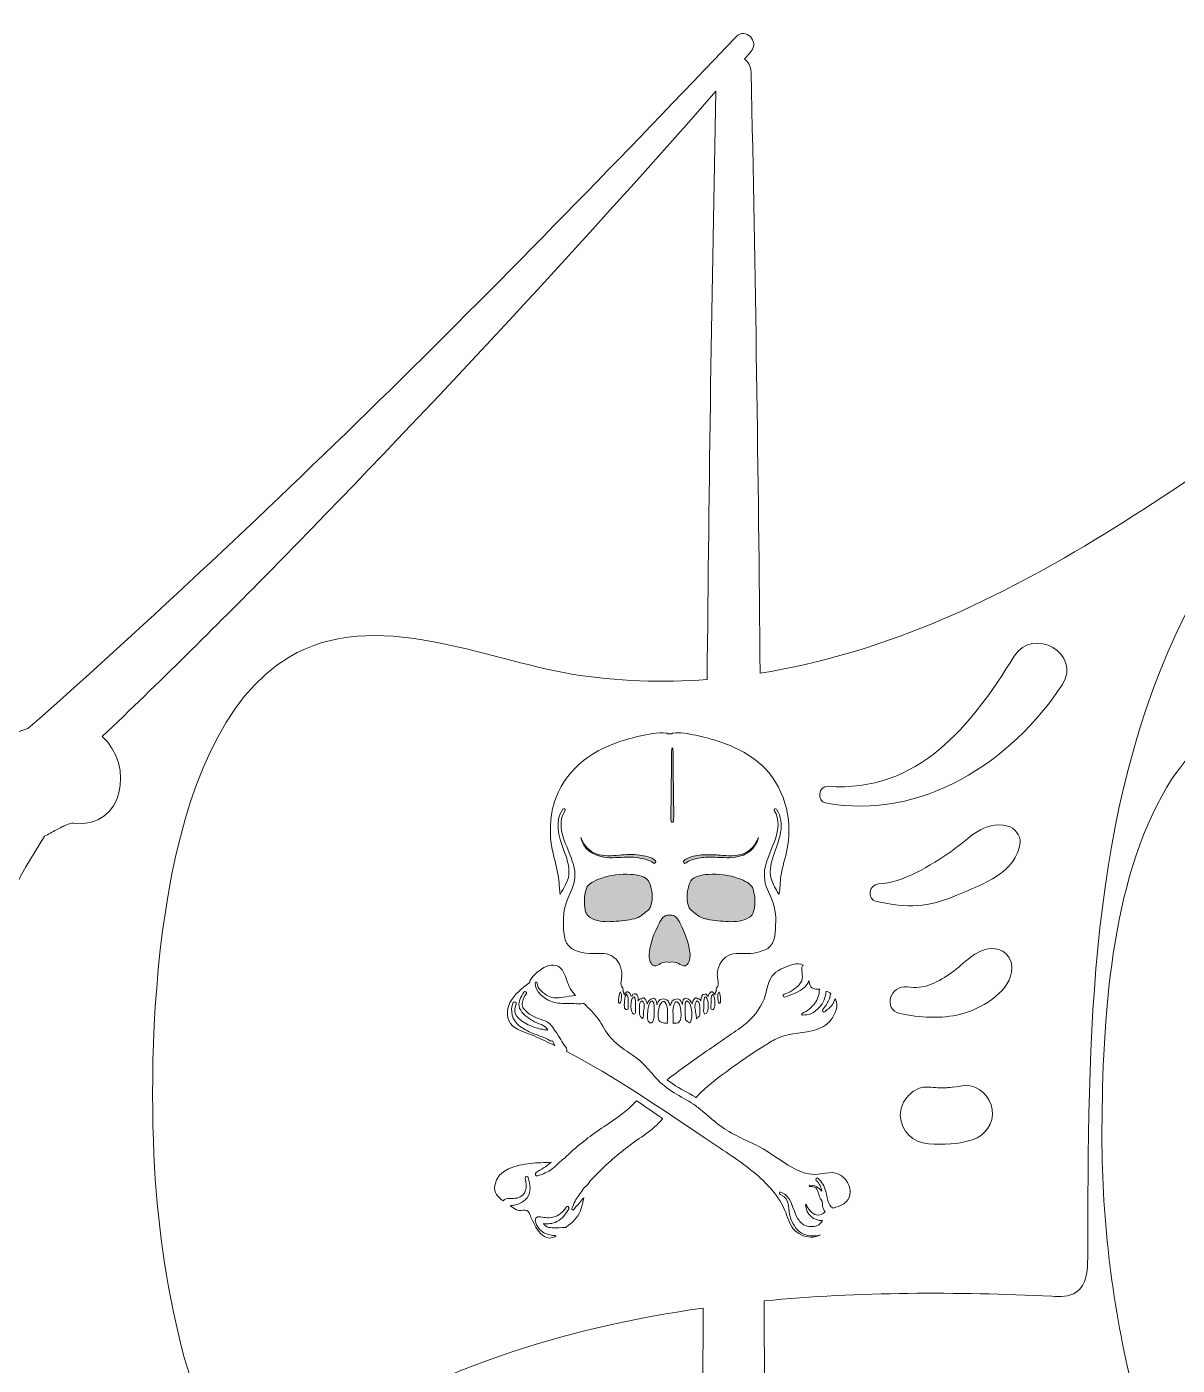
# Model space of a CAD drawing. Header units: inches. Extents: x 20 to 1832, y -1559 to -315.
# Drawn here: x 704.1 to 1133.3, y -814.2 to -314.8 of the extents above; entities that cross this region are included whole.
import ezdxf

# ---------------------------------------------------------------- set-up
doc = ezdxf.new("R2010")
doc.units = ezdxf.units.IN
doc.header["$MEASUREMENT"] = 0
doc.layers.add('Layer 1', color=7, linetype='Continuous')

# ---------------------------------------------------------------- blocks, each defined once
blk = doc.blocks.new('block 3')
at = {"layer": 'Layer 1', "true_color": 0xffffff}
h = blk.add_hatch(color=7, dxfattribs=at)
h.dxf.hatch_style = 2
edge = h.paths.add_edge_path()
edge.add_spline(control_points=[(945.35, -611.21), (945.64, -608.98), (945.43, -606.65), (945.4, -604.41), (945.37, -602.15), (945.36, -599.88), (945.34, -597.62), (945.28, -593.09), (945.23, -588.56), (945.18, -584.03), (945.18, -583.72), (944.71, -583.72), (944.7, -584.03), (944.66, -588.56), (944.61, -593.09), (944.55, -597.62), (944.52, -599.75), (944.52, -601.88), (944.5, -604.01), (944.47, -606.38), (944.23, -608.86), (944.54, -611.21), (944.61, -611.72), (945.28, -611.72), (945.35, -611.21)], knot_values=[0, 0, 0, 0, 1, 1, 1, 2, 2, 2, 3, 3, 3, 4, 4, 4, 5, 5, 5, 6, 6, 6, 7, 7, 7, 8, 8, 8, 8], degree=3, periodic=1)
h = blk.add_hatch(color=7, dxfattribs=at)
h.dxf.hatch_style = 2
edge = h.paths.add_edge_path()
edge.add_spline(control_points=[(919.34, -624.6), (922.26, -625.06), (925.19, -624.63), (928.12, -624.57), (929.71, -624.53), (931.27, -624.62), (932.83, -624.93), (934.25, -625.22), (936.79, -625.69), (937.77, -626.77), (938.3, -627.34), (939.15, -626.49), (938.62, -625.92), (937.32, -624.51), (934.55, -624.09), (932.76, -623.81), (930.2, -623.42), (927.65, -623.64), (925.09, -623.85), (922.33, -624.08), (919.39, -624.35), (916.73, -623.42), (913.89, -622.43), (911.91, -620.13), (910.88, -617.37), (910.85, -617.3), (910.75, -617.33), (910.77, -617.4), (911.79, -621.54), (915.25, -623.97), (919.34, -624.6)], knot_values=[0, 0, 0, 0, 1, 1, 1, 2, 2, 2, 3, 3, 3, 4, 4, 4, 5, 5, 5, 6, 6, 6, 7, 7, 7, 8, 8, 8, 9, 9, 9, 10, 10, 10, 10], degree=3, periodic=1)
h = blk.add_hatch(color=7, dxfattribs=at)
h.dxf.hatch_style = 2
edge = h.paths.add_edge_path()
edge.add_spline(control_points=[(955.11, -623.81), (953.32, -624.09), (950.54, -624.52), (949.24, -625.92), (948.71, -626.49), (949.56, -627.34), (950.09, -626.77), (951.02, -625.75), (953.35, -625.29), (954.67, -625), (955.57, -624.81), (956.47, -624.7), (957.38, -624.63), (958.17, -624.57), (958.95, -624.55), (959.74, -624.57), (962.67, -624.63), (965.6, -625.05), (968.52, -624.6), (972.61, -623.98), (976.08, -621.53), (977.09, -617.4), (977.11, -617.33), (977.01, -617.3), (976.98, -617.37), (975.96, -620.12), (973.97, -622.44), (971.13, -623.42), (968.46, -624.34), (965.54, -624.08), (962.77, -623.85), (960.97, -623.7), (959.18, -623.63), (957.39, -623.69), (956.63, -623.71), (955.87, -623.7), (955.11, -623.81)], knot_values=[0, 0, 0, 0, 1, 1, 1, 2, 2, 2, 3, 3, 3, 4, 4, 4, 5, 5, 5, 6, 6, 6, 7, 7, 7, 8, 8, 8, 9, 9, 9, 10, 10, 10, 11, 11, 11, 12, 12, 12, 12], degree=3, periodic=1)
h = blk.add_hatch(color=7, dxfattribs=at)
h.dxf.hatch_style = 2
edge = h.paths.add_edge_path()
edge.add_spline(control_points=[(936.41, -634.16), (935.56, -631.67), (931.62, -631.18), (929.41, -631.03), (925.65, -630.78), (921.85, -631.29), (918.29, -632.52), (917.1, -632.93), (915.93, -633.42), (914.86, -634.1), (914.23, -634.49), (913.63, -634.97), (913.23, -635.6), (912.96, -636.03), (912.8, -636.52), (912.67, -637.01), (912.03, -639.31), (911.94, -641.77), (912.4, -644.11), (912.5, -644.64), (912.64, -645.17), (912.89, -645.64), (913.23, -646.25), (913.77, -646.74), (914.35, -647.12), (916.53, -648.58), (919.32, -648.74), (921.94, -648.65), (924.61, -648.55), (927.27, -648.25), (929.89, -647.75), (930.92, -647.55), (931.96, -647.31), (932.86, -646.77), (933.68, -646.28), (934.33, -645.56), (935.1, -644.98), (935.46, -644.71), (935.84, -644.47), (936.15, -644.14), (936.51, -643.74), (936.74, -643.23), (936.92, -642.72), (937.9, -639.9), (937.36, -636.91), (936.41, -634.16)], knot_values=[0, 0, 0, 0, 1, 1, 1, 2, 2, 2, 3, 3, 3, 4, 4, 4, 5, 5, 5, 6, 6, 6, 7, 7, 7, 8, 8, 8, 9, 9, 9, 10, 10, 10, 11, 11, 11, 12, 12, 12, 13, 13, 13, 14, 14, 14, 15, 15, 15, 15], degree=3, periodic=1)
h = blk.add_hatch(color=7, dxfattribs=at)
h.dxf.hatch_style = 2
edge = h.paths.add_edge_path()
edge.add_spline(control_points=[(974.63, -635.6), (974.23, -634.97), (973.63, -634.49), (973, -634.1), (971.93, -633.42), (970.76, -632.93), (969.57, -632.52), (966.01, -631.29), (962.21, -630.78), (958.45, -631.03), (958.12, -631.05), (957.73, -631.09), (957.33, -631.13), (955.1, -631.38), (952.17, -632.05), (951.45, -634.16), (950.51, -636.91), (949.96, -639.9), (950.94, -642.72), (951.12, -643.23), (951.35, -643.74), (951.72, -644.14), (952.02, -644.47), (952.4, -644.71), (952.76, -644.98), (953.53, -645.56), (954.18, -646.28), (955, -646.77), (955.69, -647.19), (956.47, -647.4), (957.25, -647.58), (957.49, -647.63), (957.73, -647.7), (957.97, -647.75), (960.59, -648.25), (963.25, -648.55), (965.92, -648.65), (968.54, -648.74), (971.33, -648.58), (973.51, -647.12), (974.1, -646.74), (974.63, -646.25), (974.97, -645.64), (975.22, -645.17), (975.36, -644.64), (975.46, -644.11), (975.92, -641.77), (975.83, -639.31), (975.2, -637.01), (975.06, -636.52), (974.9, -636.03), (974.63, -635.6)], knot_values=[0, 0, 0, 0, 1, 1, 1, 2, 2, 2, 3, 3, 3, 4, 4, 4, 5, 5, 5, 6, 6, 6, 7, 7, 7, 8, 8, 8, 9, 9, 9, 10, 10, 10, 11, 11, 11, 12, 12, 12, 13, 13, 13, 14, 14, 14, 15, 15, 15, 16, 16, 16, 17, 17, 17, 17], degree=3, periodic=1)
h = blk.add_hatch(color=7, dxfattribs=at)
h.dxf.hatch_style = 2
edge = h.paths.add_edge_path()
edge.add_spline(control_points=[(947.86, -649.32), (947.47, -648.54), (947.07, -647.76), (946.46, -647.15), (945.84, -646.54), (944.98, -646.12), (944.13, -646.23), (944.13, -646.23), (943.73, -646.23), (943.73, -646.23), (942.88, -646.12), (942.02, -646.54), (941.41, -647.15), (940.79, -647.76), (940.39, -648.54), (940, -649.32), (938.3, -652.74), (936.78, -656.33), (936.37, -660.13), (936.2, -661.69), (936.28, -663.44), (937.35, -664.6), (937.57, -664.84), (937.85, -665.06), (938.17, -665.14), (939.01, -665.37), (939.8, -664.69), (940.56, -664.26), (941.58, -663.69), (942.82, -663.55), (943.93, -663.87), (945.05, -663.55), (946.29, -663.69), (947.3, -664.26), (948.06, -664.69), (948.85, -665.37), (949.69, -665.14), (950.01, -665.06), (950.29, -664.84), (950.51, -664.6), (951.58, -663.44), (951.66, -661.69), (951.49, -660.13), (951.08, -656.33), (949.56, -652.74), (947.86, -649.32)], knot_values=[0, 0, 0, 0, 1, 1, 1, 2, 2, 2, 3, 3, 3, 4, 4, 4, 5, 5, 5, 6, 6, 6, 7, 7, 7, 8, 8, 8, 9, 9, 9, 10, 10, 10, 11, 11, 11, 12, 12, 12, 13, 13, 13, 14, 14, 14, 15, 15, 15, 15], degree=3, periodic=1)
at = {"layer": 'Layer 1', "lineweight": 0}
for points, knots in [([(1815.85, -1044.53), (1727.77, -984.95), (1648.86, -913.86), (1579.2, -834.48), (1579.34, -834.37), (1579.47, -834.24), (1579.61, -834.13), (1579.47, -834.24), (1579.32, -834.35), (1579.18, -834.46), (1548.5, -799.5), (1519.62, -762.94), (1492.56, -725.02), (1477.71, -651.6), (1483.53, -573.9), (1510.69, -504.04), (1510.69, -504.04), (1510.69, -504.04), (1510.68, -504.04), (1477.03, -534.33), (1437.66, -556.41), (1395.61, -569.71), (1357.97, -500.44), (1325.58, -428.34), (1298.51, -354.67), (1298.43, -350.32), (1298.39, -345.96), (1298.3, -341.6), (1298.18, -335.19), (1288.47, -335.18), (1288.35, -341.6), (1288.32, -342.82), (1288.31, -344.05), (1288.29, -345.27), (1286.22, -346.24), (1284.82, -348.38), (1285.71, -351.31), (1286.47, -353.81), (1287.3, -356.28), (1288.07, -358.77), (1286.69, -433.92), (1285.78, -509.1), (1285.15, -584.28), (1265.52, -583.43), (1245.87, -580.79), (1226.46, -576.28), (1189.19, -567.61), (1152.09, -560.52), (1129.47, -598.47), (1108.24, -634.08), (1105.48, -685.82), (1105.25, -725.97), (1105.06, -757.86), (1108.71, -789.78), (1116.19, -820.79), (1119.92, -836.28), (1124.61, -851.54), (1130.25, -866.45), (1130.77, -867.83), (1132.81, -871.83), (1135.32, -876.79), (1110.87, -885.89), (1082.54, -882.97), (1056.96, -875.94), (1030.91, -868.77), (1005.85, -857.74), (979.54, -851.91), (979.41, -831.32), (979.29, -810.74), (979.18, -790.15), (1014.8, -786.73), (1051.07, -786.73), (1086.5, -788.45), (1089.65, -788.6), (1093.06, -788.7), (1095.66, -786.92), (1099.53, -784.27), (1099.93, -778.82), (1099.94, -774.14), (1100.13, -692.48), (1099.8, -607.29), (1136.25, -534.21), (1146.77, -513.14), (1160.57, -491.98), (1159.61, -468.44), (1122.19, -494.7), (1083.79, -520.19), (1041.53, -537.61), (1021.03, -546.06), (999.57, -552.45), (977.72, -555.96), (977.02, -481.22), (975.99, -406.48), (974.33, -331.73), (974.27, -329.44), (973.27, -327.79), (971.85, -326.76), (972.66, -325.83), (973.49, -324.93), (974.29, -324), (977.57, -320.23), (972.26, -314.75), (968.74, -318.45), (884.31, -407.4), (796.9, -495.01), (704.51, -576.64), (680.08, -583.73), (653.8, -607.89), (637.18, -620.19), (593.52, -652.51), (551.47, -687.04), (509.76, -721.82), (487.75, -740.18), (465.8, -758.66), (444.07, -777.4), (390.4, -812.47), (334.88, -844.79), (277.21, -873.69), (203.22, -910.76), (126.08, -940.57), (46.91, -964.56), (20.34, -972.61), (31.95, -1014.82), (58.38, -1006.18), (60.08, -1005.62), (61.77, -1005.02), (63.47, -1004.46), (144.53, -1043.04), (224.31, -1084.77), (303.52, -1126.99), (347.7, -1150.54), (391.87, -1174.12), (436.04, -1197.69), (458.22, -1209.52), (480.4, -1221.38), (502.56, -1233.24), (512.2, -1238.4), (521.85, -1244.2), (531.65, -1249.74), (511.97, -1256.29), (493.87, -1266.03), (479.34, -1281.39), (465.24, -1277.61), (450.02, -1297.31), (462.42, -1311.54), (503.34, -1358.52), (538.59, -1409.82), (567.69, -1464.92), (579.64, -1487.55), (588.93, -1512.82), (609.09, -1529.69), (627.51, -1545.1), (651.28, -1550.72), (674.66, -1552.88), (737.28, -1558.66), (802.51, -1553.1), (865.2, -1550.18), (931.67, -1547.08), (998.04, -1542.44), (1064.39, -1537.48), (1200.15, -1527.35), (1335.9, -1515.51), (1472.07, -1512.88), (1503.68, -1512.28), (1535.3, -1512.15), (1566.91, -1512.66), (1597.4, -1513.16), (1629.46, -1517.82), (1659.76, -1513.5), (1704.75, -1507.1), (1727.62, -1469.13), (1720.08, -1425.49), (1719.14, -1420.04), (1717.23, -1414.98), (1716.01, -1409.65), (1713.48, -1398.63), (1712.53, -1401.3), (1720.24, -1392.15), (1723.15, -1388.69), (1725.86, -1385.21), (1728.47, -1381.7), (1728.72, -1381.61), (1728.96, -1381.57), (1729.21, -1381.46), (1739.17, -1377.48), (1742.88, -1368.67), (1741.6, -1360.38), (1742.02, -1359.52), (1742.49, -1358.72), (1742.9, -1357.85), (1755.24, -1331.07), (1759.33, -1301.94), (1760.57, -1272.73), (1762.11, -1236.47), (1760.74, -1200.71), (1769.06, -1165.07), (1776.55, -1132.98), (1789.6, -1103.24), (1806.95, -1075.39), (1821.51, -1075.37), (1832.03, -1055.47), (1815.85, -1044.53)], [0, 0, 0, 0, 1, 1, 1, 2, 2, 2, 3, 3, 3, 4, 4, 4, 5, 5, 5, 6, 6, 6, 7, 7, 7, 8, 8, 8, 9, 9, 9, 10, 10, 10, 11, 11, 11, 12, 12, 12, 13, 13, 13, 14, 14, 14, 15, 15, 15, 16, 16, 16, 17, 17, 17, 18, 18, 18, 19, 19, 19, 20, 20, 20, 21, 21, 21, 22, 22, 22, 23, 23, 23, 24, 24, 24, 25, 25, 25, 26, 26, 26, 27, 27, 27, 28, 28, 28, 29, 29, 29, 30, 30, 30, 31, 31, 31, 32, 32, 32, 33, 33, 33, 34, 34, 34, 35, 35, 35, 36, 36, 36, 37, 37, 37, 38, 38, 38, 39, 39, 39, 40, 40, 40, 41, 41, 41, 42, 42, 42, 43, 43, 43, 44, 44, 44, 45, 45, 45, 46, 46, 46, 47, 47, 47, 48, 48, 48, 49, 49, 49, 50, 50, 50, 51, 51, 51, 52, 52, 52, 53, 53, 53, 54, 54, 54, 55, 55, 55, 56, 56, 56, 57, 57, 57, 58, 58, 58, 59, 59, 59, 60, 60, 60, 61, 61, 61, 62, 62, 62, 63, 63, 63, 64, 64, 64, 65, 65, 65, 66, 66, 66, 67, 67, 67, 67]), ([(583.41, -1234.94), (564.11, -1220.05), (538.66, -1210.56), (516.94, -1199.31), (494.6, -1187.75), (472.27, -1176.16), (449.95, -1164.57), (404.23, -1140.81), (358.53, -1117.03), (312.79, -1093.31), (242, -1056.59), (171.12, -1020.8), (96.68, -992.94), (181.98, -962.18), (263.94, -923.1), (342.4, -877.57), (308.68, -917.74), (277.69, -960.38), (242.16, -998.95), (229.93, -1012.23), (245.18, -1030.24), (260.74, -1023.03), (337.99, -987.24), (424.96, -991.21), (507.83, -997.06), (584.62, -1002.48), (679.59, -1011.5), (713.89, -1092.73), (719, -1104.83), (739.73, -1096.17), (735.25, -1083.73), (718.83, -1038.2), (704.4, -991.93), (694.47, -944.52), (685.3, -900.72), (682.15, -856.88), (678.47, -812.41), (675.79, -780.19), (671.94, -747.76), (675.02, -715.42), (678.47, -679.19), (691.52, -646.69), (710.67, -616.82), (712.16, -616.01), (713.63, -615.16), (715.14, -614.38), (717.65, -613.07), (717.7, -612.99), (719.54, -612.33), (720.28, -612.07), (720.75, -611.89), (721.12, -611.74), (721.04, -611.84), (721.06, -611.93), (721.41, -611.97), (740.61, -614.17), (744.11, -590.21), (732.25, -579.6), (753.29, -559.52), (773.95, -539.14), (794.21, -518.51), (851.58, -460.09), (907.22, -400.3), (961.21, -338.8), (959.62, -411.98), (958.61, -485.15), (957.94, -558.32), (941.16, -559.6), (924.25, -559.06), (907.46, -556.28), (874.78, -550.86), (833.89, -531), (802, -549.93), (751.52, -579.91), (749.05, -691.1), (751.75, -740.25), (753.07, -764.22), (756.76, -788.07), (762.84, -811.3), (768.24, -831.94), (786.57, -858.39), (788.12, -878.57), (787.07, -864.97), (798.77, -854.01), (809.98, -846.24), (853.44, -816.12), (903.9, -800.26), (956.48, -792.84), (956.38, -811.36), (956.27, -829.87), (956.15, -848.38), (903.66, -844.13), (845.01, -863.48), (803.65, -894.71), (769.36, -920.61), (767.48, -958.71), (771.69, -998.71), (775.68, -1036.54), (785.95, -1073.65), (802.52, -1107.92), (816.7, -1084.96), (843.25, -1071.93), (869.92, -1067.8), (896.59, -1063.68), (923.78, -1067.3), (950.52, -1070.92), (951.59, -1071.06), (952.67, -1071.21), (953.75, -1071.35), (953.51, -1087.22), (954.05, -1103.03), (956.72, -1118.21), (936.12, -1114.04), (915.39, -1111.42), (895.16, -1110.84), (844.84, -1109.39), (801.58, -1125.94), (762.23, -1156.54), (739.27, -1174.39), (718.02, -1194.76), (693.12, -1210), (663.02, -1228.42), (630.23, -1232.98), (595.79, -1237.03), (592.73, -1237.39), (589.67, -1237.76), (586.61, -1238.16), (585.68, -1237), (584.65, -1235.89), (583.41, -1234.94)], [0, 0, 0, 0, 1, 1, 1, 2, 2, 2, 3, 3, 3, 4, 4, 4, 5, 5, 5, 6, 6, 6, 7, 7, 7, 8, 8, 8, 9, 9, 9, 10, 10, 10, 11, 11, 11, 12, 12, 12, 13, 13, 13, 14, 14, 14, 15, 15, 15, 16, 16, 16, 17, 17, 17, 18, 18, 18, 19, 19, 19, 20, 20, 20, 21, 21, 21, 22, 22, 22, 23, 23, 23, 24, 24, 24, 25, 25, 25, 26, 26, 26, 27, 27, 27, 28, 28, 28, 29, 29, 29, 30, 30, 30, 31, 31, 31, 32, 32, 32, 33, 33, 33, 34, 34, 34, 35, 35, 35, 36, 36, 36, 37, 37, 37, 38, 38, 38, 39, 39, 39, 40, 40, 40, 41, 41, 41, 42, 42, 42, 43, 43, 43, 43]), ([(1003.01, -598.15), (1036.67, -600.68), (1056.38, -575.64), (1072.5, -549.62), (1079.58, -538.21), (1097.82, -548.92), (1090.49, -560.13), (1071.47, -589.17), (1037.96, -610.95), (1002.16, -604.37), (998.64, -603.73), (999.48, -597.88), (1003.01, -598.15)], [0, 0, 0, 0, 1, 1, 1, 2, 2, 2, 3, 3, 3, 4, 4, 4, 4]), ([(978, -590.02), (978.02, -590.03), (978.04, -590.05), (978.06, -590.06), (986.63, -597.85), (989.97, -610.08), (987.82, -621.32), (987.15, -624.83), (985.96, -628.21), (985.45, -631.75), (985.14, -633.95), (985.2, -636.34), (984.73, -638.55), (983.89, -637.04), (982.95, -635.58), (982.28, -633.98), (980.89, -630.68), (981.57, -627.27), (982.69, -624), (984.58, -618.49), (987.51, -612.16), (983.79, -606.72), (983.44, -606.22), (982.63, -606.68), (982.96, -607.21), (987.21, -614.01), (980.97, -621.59), (979.59, -628.29), (978.87, -631.74), (979.4, -634.68), (980.92, -637.82), (982.67, -641.42), (983.65, -644.55), (983.52, -648.61), (983.42, -652), (983.75, -656.57), (980.53, -658.62), (979.9, -659.03), (979.2, -659.32), (978.48, -659.58), (975.8, -660.58), (972.7, -660.69), (969.95, -660.56), (966.8, -660.4), (964.18, -661.57), (962.67, -664.5), (962.03, -665.74), (961.78, -667.16), (961.73, -668.54), (961.68, -669.71), (962.61, -672.27), (961.63, -673.13), (961.18, -673.53), (961.19, -674.03), (961.44, -674.43), (961.11, -674.86), (960.95, -675.38), (960.9, -675.93), (960.75, -675.64), (960.56, -675.4), (960.29, -675.27), (960.22, -674.94), (959.83, -674.66), (959.48, -674.87), (958.81, -675.28), (958.48, -675.89), (958.33, -676.59), (958.19, -676.39), (958.02, -676.25), (957.82, -676.16), (957.84, -676.01), (957.78, -675.85), (957.6, -675.76), (957.4, -675.66), (957.28, -675.71), (957.11, -675.68), (955.9, -675.49), (955.64, -677.01), (955.62, -678.18), (955.35, -677.7), (954.94, -677.39), (954.31, -677.44), (954.11, -677.14), (953.67, -676.97), (953.33, -677.29), (952.7, -677.89), (952.43, -678.67), (952.34, -679.51), (951.97, -678.42), (951.33, -677.5), (950.16, -677.39), (949.95, -677.23), (949.66, -677.19), (949.38, -677.45), (948.82, -677.96), (948.72, -678.75), (948.7, -679.52), (948.05, -677.51), (946.85, -676.86), (944.85, -678.27), (944.67, -678.39), (944.67, -678.59), (944.76, -678.72), (944.48, -679.15), (944.27, -679.59), (944.14, -680.06), (944.01, -679.6), (943.81, -679.16), (943.5, -678.73), (943.61, -678.6), (943.62, -678.39), (943.43, -678.27), (941.63, -677.09), (940.05, -677.14), (939.3, -679.31), (939.26, -679.42), (939.21, -679.55), (939.17, -679.68), (939.15, -678.86), (939.08, -678), (938.48, -677.45), (938.21, -677.19), (937.91, -677.23), (937.7, -677.39), (936.53, -677.5), (935.89, -678.42), (935.52, -679.5), (935.43, -678.66), (935.16, -677.89), (934.53, -677.29), (934.2, -676.97), (933.76, -677.14), (933.56, -677.44), (932.93, -677.39), (932.51, -677.7), (932.24, -678.18), (932.21, -676.79), (931.96, -674.93), (930.26, -675.76), (930.08, -675.85), (930.02, -676.01), (930.05, -676.17), (929.84, -676.25), (929.67, -676.4), (929.54, -676.6), (929.39, -675.89), (929.05, -675.28), (928.38, -674.87), (928.04, -674.66), (927.64, -674.94), (927.57, -675.27), (927.3, -675.4), (927.11, -675.64), (926.97, -675.93), (926.91, -675.38), (926.75, -674.86), (926.42, -674.43), (926.67, -674.04), (926.69, -673.53), (926.23, -673.13), (925.25, -672.27), (926.18, -669.71), (926.14, -668.54), (926.08, -667.16), (925.83, -665.74), (925.19, -664.5), (923.78, -661.76), (921.27, -660.41), (918.27, -660.54), (914.65, -660.69), (910.5, -660.65), (907.33, -658.62), (904.11, -656.57), (904.44, -652), (904.34, -648.61), (904.21, -644.55), (905.19, -641.42), (906.94, -637.82), (908.4, -634.82), (909, -631.95), (908.34, -628.63), (907.01, -621.84), (900.61, -614.08), (904.9, -607.21), (905.23, -606.68), (904.42, -606.21), (904.07, -606.72), (900.91, -611.34), (902.57, -616.88), (904.33, -621.68), (905.46, -624.73), (906.69, -627.88), (906.32, -631.19), (906.01, -633.93), (904.43, -636.13), (903.13, -638.47), (902.8, -636.77), (902.79, -634.99), (902.6, -633.26), (902.25, -630.01), (901.35, -626.91), (900.58, -623.75), (899.2, -618.1), (899.01, -612.24), (900.29, -606.55), (903.01, -594.5), (912.13, -586.37), (923.38, -582.17), (926.38, -581.06), (929.45, -580.17), (932.57, -579.48), (935.91, -578.74), (939.43, -577.84), (942.85, -578.3), (942.99, -578.52), (943.24, -578.67), (943.57, -578.58), (943.69, -578.55), (943.81, -578.53), (943.93, -578.5), (944.05, -578.53), (944.17, -578.55), (944.3, -578.58), (944.62, -578.67), (944.87, -578.53), (945, -578.31), (947.9, -577.92), (950.82, -578.54), (953.68, -579.13), (955.05, -579.41), (956.41, -579.73), (957.76, -580.08), (959.28, -580.48), (960.8, -580.91), (962.3, -581.41), (967.96, -583.29), (973.54, -585.98), (978, -590.02)], [0, 0, 0, 0, 1, 1, 1, 2, 2, 2, 3, 3, 3, 4, 4, 4, 5, 5, 5, 6, 6, 6, 7, 7, 7, 8, 8, 8, 9, 9, 9, 10, 10, 10, 11, 11, 11, 12, 12, 12, 13, 13, 13, 14, 14, 14, 15, 15, 15, 16, 16, 16, 17, 17, 17, 18, 18, 18, 19, 19, 19, 20, 20, 20, 21, 21, 21, 22, 22, 22, 23, 23, 23, 24, 24, 24, 25, 25, 25, 26, 26, 26, 27, 27, 27, 28, 28, 28, 29, 29, 29, 30, 30, 30, 31, 31, 31, 32, 32, 32, 33, 33, 33, 34, 34, 34, 35, 35, 35, 36, 36, 36, 37, 37, 37, 38, 38, 38, 39, 39, 39, 40, 40, 40, 41, 41, 41, 42, 42, 42, 43, 43, 43, 44, 44, 44, 45, 45, 45, 46, 46, 46, 47, 47, 47, 48, 48, 48, 49, 49, 49, 50, 50, 50, 51, 51, 51, 52, 52, 52, 53, 53, 53, 54, 54, 54, 55, 55, 55, 56, 56, 56, 57, 57, 57, 58, 58, 58, 59, 59, 59, 60, 60, 60, 61, 61, 61, 62, 62, 62, 63, 63, 63, 64, 64, 64, 65, 65, 65, 66, 66, 66, 67, 67, 67, 68, 68, 68, 69, 69, 69, 70, 70, 70, 71, 71, 71, 72, 72, 72, 73, 73, 73, 74, 74, 74, 75, 75, 75, 76, 76, 76, 77, 77, 77, 78, 78, 78, 79, 79, 79, 79]), ([(945.35, -611.21), (945.64, -608.98), (945.43, -606.65), (945.4, -604.41), (945.37, -602.15), (945.36, -599.88), (945.34, -597.62), (945.28, -593.09), (945.23, -588.56), (945.18, -584.03), (945.18, -583.72), (944.71, -583.72), (944.7, -584.03), (944.66, -588.56), (944.61, -593.09), (944.55, -597.62), (944.52, -599.75), (944.52, -601.88), (944.5, -604.01), (944.47, -606.38), (944.23, -608.86), (944.54, -611.21), (944.61, -611.72), (945.28, -611.72), (945.35, -611.21)], [0, 0, 0, 0, 1, 1, 1, 2, 2, 2, 3, 3, 3, 4, 4, 4, 5, 5, 5, 6, 6, 6, 7, 7, 7, 8, 8, 8, 8]), ([(1051.39, -638.71), (1040.15, -643.58), (1032.79, -643.6), (1021.05, -641.11), (1017.26, -640.31), (1018.33, -634.69), (1021.93, -634.59), (1030.81, -634.36), (1041.69, -627.45), (1048.82, -622.56), (1055.86, -617.73), (1060.97, -610.75), (1070.05, -612.98), (1072.52, -613.59), (1075.02, -616.44), (1074.71, -619.1), (1073.39, -630.37), (1060.84, -634.61), (1051.39, -638.71)], [0, 0, 0, 0, 1, 1, 1, 2, 2, 2, 3, 3, 3, 4, 4, 4, 5, 5, 5, 6, 6, 6, 6]), ([(919.34, -624.6), (922.26, -625.06), (925.19, -624.63), (928.12, -624.57), (929.71, -624.53), (931.27, -624.62), (932.83, -624.93), (934.25, -625.22), (936.79, -625.69), (937.77, -626.77), (938.3, -627.34), (939.15, -626.49), (938.62, -625.92), (937.32, -624.51), (934.55, -624.09), (932.76, -623.81), (930.2, -623.42), (927.65, -623.64), (925.09, -623.85), (922.33, -624.08), (919.39, -624.35), (916.73, -623.42), (913.89, -622.43), (911.91, -620.13), (910.88, -617.37), (910.85, -617.3), (910.75, -617.33), (910.77, -617.4), (911.79, -621.54), (915.25, -623.97), (919.34, -624.6)], [0, 0, 0, 0, 1, 1, 1, 2, 2, 2, 3, 3, 3, 4, 4, 4, 5, 5, 5, 6, 6, 6, 7, 7, 7, 8, 8, 8, 9, 9, 9, 10, 10, 10, 10]), ([(955.11, -623.81), (953.32, -624.09), (950.54, -624.52), (949.24, -625.92), (948.71, -626.49), (949.56, -627.34), (950.09, -626.77), (951.02, -625.75), (953.35, -625.29), (954.67, -625), (955.57, -624.81), (956.47, -624.7), (957.38, -624.63), (958.17, -624.57), (958.95, -624.55), (959.74, -624.57), (962.67, -624.63), (965.6, -625.05), (968.52, -624.6), (972.61, -623.98), (976.08, -621.53), (977.09, -617.4), (977.11, -617.33), (977.01, -617.3), (976.98, -617.37), (975.96, -620.12), (973.97, -622.44), (971.13, -623.42), (968.46, -624.34), (965.54, -624.08), (962.77, -623.85), (960.97, -623.7), (959.18, -623.63), (957.39, -623.69), (956.63, -623.71), (955.87, -623.7), (955.11, -623.81)], [0, 0, 0, 0, 1, 1, 1, 2, 2, 2, 3, 3, 3, 4, 4, 4, 5, 5, 5, 6, 6, 6, 7, 7, 7, 8, 8, 8, 9, 9, 9, 10, 10, 10, 11, 11, 11, 12, 12, 12, 12]), ([(936.41, -634.16), (935.56, -631.67), (931.62, -631.18), (929.41, -631.03), (925.65, -630.78), (921.85, -631.29), (918.29, -632.52), (917.1, -632.93), (915.93, -633.42), (914.86, -634.1), (914.23, -634.49), (913.63, -634.97), (913.23, -635.6), (912.96, -636.03), (912.8, -636.52), (912.67, -637.01), (912.03, -639.31), (911.94, -641.77), (912.4, -644.11), (912.5, -644.64), (912.64, -645.17), (912.89, -645.64), (913.23, -646.25), (913.77, -646.74), (914.35, -647.12), (916.53, -648.58), (919.32, -648.74), (921.94, -648.65), (924.61, -648.55), (927.27, -648.25), (929.89, -647.75), (930.92, -647.55), (931.96, -647.31), (932.86, -646.77), (933.68, -646.28), (934.33, -645.56), (935.1, -644.98), (935.46, -644.71), (935.84, -644.47), (936.15, -644.14), (936.51, -643.74), (936.74, -643.23), (936.92, -642.72), (937.9, -639.9), (937.36, -636.91), (936.41, -634.16)], [0, 0, 0, 0, 1, 1, 1, 2, 2, 2, 3, 3, 3, 4, 4, 4, 5, 5, 5, 6, 6, 6, 7, 7, 7, 8, 8, 8, 9, 9, 9, 10, 10, 10, 11, 11, 11, 12, 12, 12, 13, 13, 13, 14, 14, 14, 15, 15, 15, 15]), ([(974.63, -635.6), (974.23, -634.97), (973.63, -634.49), (973, -634.1), (971.93, -633.42), (970.76, -632.93), (969.57, -632.52), (966.01, -631.29), (962.21, -630.78), (958.45, -631.03), (958.12, -631.05), (957.73, -631.09), (957.33, -631.13), (955.1, -631.38), (952.17, -632.05), (951.45, -634.16), (950.51, -636.91), (949.96, -639.9), (950.94, -642.72), (951.12, -643.23), (951.35, -643.74), (951.72, -644.14), (952.02, -644.47), (952.4, -644.71), (952.76, -644.98), (953.53, -645.56), (954.18, -646.28), (955, -646.77), (955.69, -647.19), (956.47, -647.4), (957.25, -647.58), (957.49, -647.63), (957.73, -647.7), (957.97, -647.75), (960.59, -648.25), (963.25, -648.55), (965.92, -648.65), (968.54, -648.74), (971.33, -648.58), (973.51, -647.12), (974.1, -646.74), (974.63, -646.25), (974.97, -645.64), (975.22, -645.17), (975.36, -644.64), (975.46, -644.11), (975.92, -641.77), (975.83, -639.31), (975.2, -637.01), (975.06, -636.52), (974.9, -636.03), (974.63, -635.6)], [0, 0, 0, 0, 1, 1, 1, 2, 2, 2, 3, 3, 3, 4, 4, 4, 5, 5, 5, 6, 6, 6, 7, 7, 7, 8, 8, 8, 9, 9, 9, 10, 10, 10, 11, 11, 11, 12, 12, 12, 13, 13, 13, 14, 14, 14, 15, 15, 15, 16, 16, 16, 17, 17, 17, 17]), ([(947.86, -649.32), (947.47, -648.54), (947.07, -647.76), (946.46, -647.15), (945.84, -646.54), (944.98, -646.12), (944.13, -646.23), (944.13, -646.23), (943.73, -646.23), (943.73, -646.23), (942.88, -646.12), (942.02, -646.54), (941.41, -647.15), (940.79, -647.76), (940.39, -648.54), (940, -649.32), (938.3, -652.74), (936.78, -656.33), (936.37, -660.13), (936.2, -661.69), (936.28, -663.44), (937.35, -664.6), (937.57, -664.84), (937.85, -665.06), (938.17, -665.14), (939.01, -665.37), (939.8, -664.69), (940.56, -664.26), (941.58, -663.69), (942.82, -663.55), (943.93, -663.87), (945.05, -663.55), (946.29, -663.69), (947.3, -664.26), (948.06, -664.69), (948.85, -665.37), (949.69, -665.14), (950.01, -665.06), (950.29, -664.84), (950.51, -664.6), (951.58, -663.44), (951.66, -661.69), (951.49, -660.13), (951.08, -656.33), (949.56, -652.74), (947.86, -649.32)], [0, 0, 0, 0, 1, 1, 1, 2, 2, 2, 3, 3, 3, 4, 4, 4, 5, 5, 5, 6, 6, 6, 7, 7, 7, 8, 8, 8, 9, 9, 9, 10, 10, 10, 11, 11, 11, 12, 12, 12, 13, 13, 13, 14, 14, 14, 15, 15, 15, 15]), ([(1071.5, -667.57), (1070.16, -675.48), (1059.75, -681.4), (1052.46, -683.2), (1045.26, -684.97), (1037.08, -684.52), (1029.89, -682.91), (1023.3, -681.44), (1026.26, -672.06), (1032.62, -673.02), (1038.99, -673.98), (1043.19, -671.64), (1048.35, -668.25), (1053.12, -665.12), (1057.03, -659.87), (1062.78, -658.85), (1068.38, -657.86), (1072.45, -662), (1071.5, -667.57)], [0, 0, 0, 0, 1, 1, 1, 2, 2, 2, 3, 3, 3, 4, 4, 4, 5, 5, 5, 6, 6, 6, 6]), ([(1004.91, -755.51), (1002.96, -754.9), (1002.67, -750.8), (1002.21, -749.28), (1001.65, -747.41), (1000.8, -745.8), (999.4, -744.44), (998.9, -743.95), (998.14, -744.7), (998.63, -745.2), (999.82, -746.41), (1000.51, -747.68), (1000.77, -749.21), (1000.42, -748.83), (1000.06, -748.49), (999.72, -748.22), (998.66, -747.35), (997.63, -747.01), (996.27, -747.05), (995.99, -747.05), (995.99, -747.47), (996.27, -747.47), (996.84, -747.47), (997.43, -747.5), (997.97, -747.7), (998.88, -748.03), (999.12, -748.73), (999.34, -749.56), (999.62, -750.62), (999.97, -752.04), (1000.79, -752.8), (1000.82, -752.83), (1000.86, -752.86), (1000.89, -752.88), (1000.9, -753.47), (1000.93, -754.05), (1001.03, -754.64), (1001.17, -755.48), (1001.47, -756.3), (1001.92, -756.98), (1000.98, -757.75), (999.97, -758.43), (998.67, -758.12), (997.11, -757.75), (995.37, -755.66), (994.97, -754.22), (994.92, -754.03), (994.61, -754.06), (994.62, -754.27), (994.87, -757.97), (997.86, -760.38), (1001, -760.17), (1000.5, -761.01), (999.87, -761.75), (998.87, -762.14), (997.69, -762.6), (996.07, -762.49), (994.86, -762.16), (993.35, -761.74), (992.67, -760.74), (991.83, -759.5), (989.54, -756.1), (989.85, -751.12), (985.44, -749.56), (984.85, -749.36), (984.61, -750.27), (985.18, -750.49), (989.34, -752.04), (987.83, -756.32), (989.19, -759.6), (990.21, -762.06), (991.41, -764.27), (994.01, -765.27), (995.96, -766.02), (998.27, -766.22), (1000.29, -765.56), (998.1, -766.76), (995.23, -766.54), (993.01, -765.53), (990.51, -764.39), (989.22, -762.45), (988.31, -759.94), (987.39, -757.42), (986.44, -754.97), (985, -752.69), (983.29, -749.98), (981.2, -747.58), (978.92, -745.36), (974.1, -740.68), (968.32, -736.88), (962.8, -733.22), (960.81, -731.9), (958.83, -730.56), (956.85, -729.23), (940.09, -717.98), (923.42, -706.44), (905.5, -697.12), (905.71, -696.63), (905.69, -696.01), (905.26, -695.5), (903.79, -693.76), (902.74, -691.63), (901.46, -689.74), (900.31, -688.05), (899.47, -686.5), (897.5, -685.72), (895.13, -684.78), (892.93, -684.29), (890.93, -682.58), (889.84, -681.64), (888.77, -680.69), (888.91, -679.17), (889.03, -677.84), (889.76, -676.55), (890.49, -675.47), (890.87, -674.92), (889.98, -674.42), (889.6, -674.95), (888.47, -676.53), (887.09, -679.05), (887.98, -681.01), (888.85, -682.94), (890.96, -684.55), (892.73, -685.59), (893.83, -686.24), (894.98, -686.62), (896.16, -687.09), (897.3, -687.56), (897.97, -688.26), (898.49, -689.13), (898.03, -689.05), (897.56, -689), (897.06, -688.93), (895.47, -688.72), (893.95, -688.29), (892.47, -687.69), (889.22, -686.36), (884.6, -683.79), (886.63, -679.48), (886.96, -678.78), (885.93, -678.16), (885.59, -678.86), (884.2, -681.72), (885.29, -685.52), (887.72, -687.4), (889.3, -688.63), (891.05, -689.58), (892.9, -690.35), (894.98, -691.21), (897.13, -691.71), (899.04, -692.93), (899.47, -693.21), (899.9, -693.26), (900.28, -693.16), (900.52, -693.74), (900.77, -694.32), (901.06, -694.88), (898.51, -693.63), (895.94, -692.43), (893.34, -691.31), (890.72, -690.18), (887.54, -689.39), (885.37, -687.5), (882.85, -685.3), (882.95, -681.6), (884.37, -678.82), (885.91, -675.8), (888.83, -673.63), (891.46, -671.61), (891.77, -671.37), (891.86, -671.03), (891.8, -670.72), (894.32, -666.65), (901.43, -661.58), (904.39, -667.63), (905.34, -669.58), (905.78, -671.74), (906.88, -673.62), (907.44, -674.57), (908.12, -675.44), (908.86, -676.26), (907.26, -676.28), (905.59, -676.66), (904.18, -676.85), (902.29, -677.12), (900.46, -677.35), (898.69, -676.47), (897.05, -675.65), (894.47, -673.61), (894.55, -671.57), (894.58, -671.06), (893.82, -671.08), (893.77, -671.57), (893.46, -674.59), (897.14, -677.38), (899.63, -678.38), (901.38, -679.07), (903.31, -679.23), (905.18, -679.18), (907.27, -679.13), (909.54, -679.43), (911.6, -679.22), (911.68, -679.21), (911.76, -679.19), (911.84, -679.17), (911.85, -679.19), (911.86, -679.2), (911.88, -679.21), (913.85, -681), (915.77, -682.76), (917.29, -684.97), (918.86, -687.27), (920.11, -689.79), (921.91, -691.93), (925.34, -696.01), (930.52, -698.07), (934.23, -701.87), (936.13, -703.8), (937.79, -705.94), (939.69, -707.87), (941.72, -709.93), (944.04, -711.59), (946.52, -713.06), (948.94, -714.49), (951.43, -715.78), (953.72, -717.42), (954.82, -718.21), (955.86, -719.08), (956.9, -719.96), (958.27, -721.13), (959.63, -722.32), (961.02, -723.46), (965.41, -727.07), (970.37, -729.29), (975.47, -731.67), (976.64, -732.22), (977.75, -732.83), (978.85, -733.47), (982.51, -735.6), (985.85, -738.13), (989.55, -740.29), (991.86, -741.64), (994.36, -742.69), (997.04, -742.94), (1000.32, -743.24), (1003.83, -741.45), (1006.97, -742.85), (1009.72, -744.07), (1011.66, -747.43), (1011.24, -750.45), (1010.81, -753.55), (1007.63, -754.95), (1004.91, -755.51)], [0, 0, 0, 0, 1, 1, 1, 2, 2, 2, 3, 3, 3, 4, 4, 4, 5, 5, 5, 6, 6, 6, 7, 7, 7, 8, 8, 8, 9, 9, 9, 10, 10, 10, 11, 11, 11, 12, 12, 12, 13, 13, 13, 14, 14, 14, 15, 15, 15, 16, 16, 16, 17, 17, 17, 18, 18, 18, 19, 19, 19, 20, 20, 20, 21, 21, 21, 22, 22, 22, 23, 23, 23, 24, 24, 24, 25, 25, 25, 26, 26, 26, 27, 27, 27, 28, 28, 28, 29, 29, 29, 30, 30, 30, 31, 31, 31, 32, 32, 32, 33, 33, 33, 34, 34, 34, 35, 35, 35, 36, 36, 36, 37, 37, 37, 38, 38, 38, 39, 39, 39, 40, 40, 40, 41, 41, 41, 42, 42, 42, 43, 43, 43, 44, 44, 44, 45, 45, 45, 46, 46, 46, 47, 47, 47, 48, 48, 48, 49, 49, 49, 50, 50, 50, 51, 51, 51, 52, 52, 52, 53, 53, 53, 54, 54, 54, 55, 55, 55, 56, 56, 56, 57, 57, 57, 58, 58, 58, 59, 59, 59, 60, 60, 60, 61, 61, 61, 62, 62, 62, 63, 63, 63, 64, 64, 64, 65, 65, 65, 66, 66, 66, 67, 67, 67, 68, 68, 68, 69, 69, 69, 70, 70, 70, 71, 71, 71, 72, 72, 72, 73, 73, 73, 74, 74, 74, 75, 75, 75, 76, 76, 76, 77, 77, 77, 78, 78, 78, 79, 79, 79, 80, 80, 80, 81, 81, 81, 82, 82, 82, 83, 83, 83, 84, 84, 84, 84]), ([(993.74, -664.95), (993.48, -665.21), (993.3, -665.57), (993.29, -666), (993.25, -668.5), (994.18, -670.17), (992.22, -672.25), (990.72, -673.84), (988.65, -675.13), (986.58, -675.8), (985.95, -676.01), (986.22, -677), (986.86, -676.8), (989.53, -675.98), (992.24, -674.98), (994.35, -673.05), (995.04, -672.41), (995.56, -671.59), (995.93, -670.68), (995.98, -671.07), (996.04, -671.46), (996.13, -671.85), (996.61, -673.82), (998.03, -673.77), (999.74, -673.91), (999.79, -673.91), (999.83, -673.92), (999.87, -673.92), (999.7, -675.84), (999.33, -677.53), (998.13, -679.13), (997.04, -680.57), (995.12, -682.26), (993.39, -682.91), (993.1, -683.02), (993.11, -683.54), (993.47, -683.51), (994.67, -683.39), (995.64, -683.48), (996.76, -682.96), (997.92, -682.43), (999.01, -681.6), (999.84, -680.63), (1001.24, -678.98), (1002.22, -676.75), (1002.3, -674.55), (1002.94, -674.82), (1003.55, -675.17), (1004.1, -675.58), (1003.77, -676.35), (1003.69, -677.22), (1003.33, -678.01), (1002.81, -679.16), (1001.89, -680.42), (1001.1, -681.4), (1000.63, -681.98), (1001.38, -682.78), (1001.94, -682.24), (1003.03, -681.18), (1004.24, -680.48), (1004.98, -679.08), (1005.24, -678.57), (1005.52, -677.97), (1005.71, -677.34), (1005.94, -677.73), (1006.12, -678.15), (1006.24, -678.6), (1006.83, -680.92), (1005.13, -684.34), (1003.55, -686.05), (1001.86, -687.88), (999.42, -688.78), (997.04, -689.35), (992.3, -690.48), (987.53, -690.26), (983.14, -692.66), (981.62, -693.49), (980.15, -694.46), (978.66, -695.39), (974.98, -697.67), (971.36, -700.09), (967.9, -702.61), (964.23, -705.29), (960.36, -708.08), (956.94, -711.19), (955.86, -712.18), (954.82, -713.19), (953.85, -714.24), (953.82, -714.27), (953.8, -714.3), (953.78, -714.33), (953.71, -714.28), (953.65, -714.24), (953.58, -714.19), (950.81, -712.45), (947.84, -711.05), (945.12, -709.23), (944.4, -708.74), (943.71, -708.21), (943.06, -707.65), (947.61, -704.1), (952.29, -700.77), (957.01, -697.49), (961.44, -694.41), (965.91, -691.37), (970.34, -688.26), (973.87, -685.79), (976.76, -682.75), (978.58, -678.83), (978.65, -678.66), (978.76, -678.52), (978.83, -678.35), (979.76, -676.19), (980.1, -673.92), (980.8, -671.69), (981.71, -668.81), (983.59, -667.16), (986.29, -665.98), (988.42, -665.04), (991.6, -663.61), (993.74, -664.95)], [0, 0, 0, 0, 1, 1, 1, 2, 2, 2, 3, 3, 3, 4, 4, 4, 5, 5, 5, 6, 6, 6, 7, 7, 7, 8, 8, 8, 9, 9, 9, 10, 10, 10, 11, 11, 11, 12, 12, 12, 13, 13, 13, 14, 14, 14, 15, 15, 15, 16, 16, 16, 17, 17, 17, 18, 18, 18, 19, 19, 19, 20, 20, 20, 21, 21, 21, 22, 22, 22, 23, 23, 23, 24, 24, 24, 25, 25, 25, 26, 26, 26, 27, 27, 27, 28, 28, 28, 29, 29, 29, 30, 30, 30, 31, 31, 31, 32, 32, 32, 33, 33, 33, 34, 34, 34, 35, 35, 35, 36, 36, 36, 37, 37, 37, 38, 38, 38, 39, 39, 39, 40, 40, 40, 40]), ([(925.44, -675.02), (925.5, -675.02), (925.56, -675.01), (925.62, -674.99), (925.96, -675.59), (926.01, -676.19), (925.94, -676.95), (925.91, -677.31), (925.83, -678.9), (925.4, -679.05), (924.43, -679.4), (924.89, -676.16), (925.44, -675.02)], [0, 0, 0, 0, 1, 1, 1, 2, 2, 2, 3, 3, 3, 4, 4, 4, 4]), ([(928.42, -681.34), (928.13, -681.37), (927.84, -681.4), (927.56, -681.42), (927.18, -681.12), (927.01, -680.75), (927.04, -680.32), (926.98, -679.94), (927.03, -679.51), (927.05, -679.13), (927.07, -678.53), (927.08, -676.37), (927.8, -675.77), (928.62, -676.49), (928.47, -677.55), (928.45, -678.54), (928.44, -678.97), (928.44, -679.39), (928.44, -679.81), (928.43, -679.99), (928.53, -681.21), (928.42, -681.34)], [0, 0, 0, 0, 1, 1, 1, 2, 2, 2, 3, 3, 3, 4, 4, 4, 5, 5, 5, 6, 6, 6, 7, 7, 7, 7]), ([(930.96, -683.08), (929.91, -683.62), (929.45, -681.64), (929.52, -679.73), (929.54, -679.44), (929.57, -679.13), (929.59, -678.82), (929.75, -677.63), (930.12, -676.67), (930.7, -676.66), (931.49, -677.08), (931.15, -679.68), (931.16, -680.25), (931.17, -680.78), (931.43, -682.84), (930.96, -683.08)], [0, 0, 0, 0, 1, 1, 1, 2, 2, 2, 3, 3, 3, 4, 4, 4, 5, 5, 5, 5]), ([(933.63, -678.16), (933.64, -678.16), (933.65, -678.17), (933.65, -678.17), (934.83, -679.16), (934.45, -680.79), (934.25, -682.12), (934.19, -682.5), (934.13, -684.72), (933.84, -684.91), (933.76, -684.77), (933.67, -684.63), (933.59, -684.49), (933.1, -684.34), (932.85, -684.01), (932.85, -683.51), (932.63, -682.94), (932.67, -682.35), (932.67, -681.75), (932.67, -680.74), (932.4, -678.45), (933.63, -678.16)], [0, 0, 0, 0, 1, 1, 1, 2, 2, 2, 3, 3, 3, 4, 4, 4, 5, 5, 5, 6, 6, 6, 7, 7, 7, 7]), ([(936.56, -686.42), (935.44, -686.1), (935.68, -683.73), (935.73, -682.89), (935.8, -681.6), (935.91, -678.79), (937.46, -678.17), (937.5, -678.27), (937.59, -678.36), (937.72, -678.42), (938.37, -678.73), (938.13, -681.68), (938.12, -682.28), (938.12, -683.06), (938.39, -686.96), (936.56, -686.42)], [0, 0, 0, 0, 1, 1, 1, 2, 2, 2, 3, 3, 3, 4, 4, 4, 5, 5, 5, 5]), ([(943.08, -685.93), (943.3, -686.61), (943.12, -686.8), (942.56, -686.52), (942.2, -686.52), (941.85, -686.48), (941.5, -686.4), (939.42, -686.04), (939.53, -684.15), (939.7, -682.44), (939.78, -681.69), (939.9, -680.65), (940.22, -679.92), (940.72, -678.78), (941.3, -678.35), (942.18, -678.5), (942.17, -678.6), (942.19, -678.7), (942.26, -678.8), (943.34, -680.41), (943.14, -682.03), (943.11, -683.87), (943.11, -684.44), (943.22, -685.38), (943.08, -685.93)], [0, 0, 0, 0, 1, 1, 1, 2, 2, 2, 3, 3, 3, 4, 4, 4, 5, 5, 5, 6, 6, 6, 7, 7, 7, 8, 8, 8, 8]), ([(945.96, -678.8), (946.01, -678.71), (946.03, -678.63), (946.02, -678.54), (948.02, -678.33), (948.15, -681.85), (948.21, -683.12), (948.27, -684.69), (947.94, -686.94), (945.75, -686.51), (945.58, -686.55), (945.41, -686.58), (945.25, -686.62), (945.24, -686.16), (945.23, -685.7), (945.23, -685.24), (945.22, -684.56), (945.21, -683.87), (945.2, -683.19), (945.17, -681.58), (945.09, -680.26), (945.96, -678.8)], [0, 0, 0, 0, 1, 1, 1, 2, 2, 2, 3, 3, 3, 4, 4, 4, 5, 5, 5, 6, 6, 6, 7, 7, 7, 7]), ([(950.14, -678.42), (950.26, -678.37), (950.34, -678.28), (950.39, -678.19), (952.84, -679.29), (952.51, -686.46), (951.3, -686.42), (950.83, -686.06), (950.35, -685.69), (949.88, -685.32), (949.85, -684.98), (949.83, -684.65), (949.81, -684.31), (949.77, -683.74), (949.75, -683.18), (949.74, -682.62), (949.73, -681.95), (949.47, -678.74), (950.14, -678.42)], [0, 0, 0, 0, 1, 1, 1, 2, 2, 2, 3, 3, 3, 4, 4, 4, 5, 5, 5, 6, 6, 6, 6]), ([(954.21, -678.17), (954.22, -678.17), (954.22, -678.16), (954.23, -678.15), (955.38, -678.44), (955.19, -680.49), (955.19, -681.46), (955.19, -681.94), (955.24, -682.45), (955.17, -682.93), (955.26, -683.59), (955.06, -684.05), (954.56, -684.29), (954.3, -684.42), (954.12, -684.62), (954.02, -684.91), (953.91, -684.88), (953.68, -682.6), (953.65, -682.37), (953.44, -680.98), (952.96, -679.21), (954.21, -678.17)], [0, 0, 0, 0, 1, 1, 1, 2, 2, 2, 3, 3, 3, 4, 4, 4, 5, 5, 5, 6, 6, 6, 7, 7, 7, 7]), ([(957.11, -676.77), (957.13, -676.74), (957.14, -676.68), (957.17, -676.66), (957.73, -676.67), (958.1, -677.57), (958.26, -678.7), (958.29, -679.07), (958.32, -679.43), (958.35, -679.78), (958.39, -681.54), (957.97, -683.27), (957.08, -683.07), (957.01, -683.06), (956.97, -683.12), (956.9, -683.08), (956.42, -682.84), (956.69, -680.78), (956.7, -680.25), (956.71, -679.73), (956.45, -677.33), (957.11, -676.77)], [0, 0, 0, 0, 1, 1, 1, 2, 2, 2, 3, 3, 3, 4, 4, 4, 5, 5, 5, 6, 6, 6, 7, 7, 7, 7]), ([(960.07, -675.76), (960.77, -676.33), (960.77, -678.34), (960.8, -678.89), (960.82, -679.27), (960.88, -679.7), (960.83, -680.08), (960.77, -680.52), (960.37, -682.27), (959.44, -681.34), (959.18, -681.09), (959.42, -679.2), (959.41, -678.8), (959.4, -677.72), (959.15, -676.55), (960.07, -675.76)], [0, 0, 0, 0, 1, 1, 1, 2, 2, 2, 3, 3, 3, 4, 4, 4, 5, 5, 5, 5]), ([(961.92, -676.95), (961.85, -676.16), (961.88, -675.6), (962.24, -674.99), (962.31, -675.01), (962.39, -675.02), (962.46, -675.02), (963.01, -676.18), (963.3, -679.47), (962.46, -679.05), (962.01, -678.82), (961.96, -677.38), (961.92, -676.95)], [0, 0, 0, 0, 1, 1, 1, 2, 2, 2, 3, 3, 3, 4, 4, 4, 4]), ([(1056.94, -730.04), (1051.87, -731.77), (1045.88, -731.94), (1040.57, -731.53), (1034.65, -731.06), (1030.28, -727.05), (1030.01, -720.96), (1029.77, -715.66), (1035.05, -709.84), (1040.57, -710.4), (1042.84, -710.63), (1045.11, -710.74), (1047.4, -710.63), (1047.35, -710.63), (1049.89, -710.41), (1049.54, -710.48), (1051.1, -710.28), (1052.64, -709.99), (1054.21, -709.85), (1059.31, -709.38), (1063.68, -714.1), (1064.31, -718.76), (1065.01, -724), (1061.82, -728.38), (1056.94, -730.04)], [0, 0, 0, 0, 1, 1, 1, 2, 2, 2, 3, 3, 3, 4, 4, 4, 5, 5, 5, 6, 6, 6, 7, 7, 7, 8, 8, 8, 8]), ([(908.21, -756.09), (908.64, -755.32), (909.46, -754.64), (910.02, -753.95), (910.54, -753.31), (911.05, -752.65), (911.59, -752.02), (911.69, -751.9), (911.81, -751.78), (911.92, -751.65), (911.59, -753.31), (911.24, -754.96), (910.63, -756.54), (909.56, -759.28), (907.7, -760.83), (905.42, -762.57), (905.33, -762.64), (905.24, -762.71), (905.15, -762.79), (905.11, -762.78), (905.07, -762.77), (905.03, -762.77), (903.39, -762.77), (901.75, -762.97), (900.11, -762.88), (899.14, -762.83), (898.39, -762.84), (897.62, -762.13), (897.56, -762.08), (897.24, -761.71), (896.92, -761.32), (898.58, -761.45), (900.14, -761.49), (901.84, -760.58), (903.74, -759.57), (905.31, -757.67), (906.29, -755.79), (906.64, -755.13), (905.66, -754.55), (905.29, -755.21), (904.16, -757.22), (902.61, -758.33), (900.4, -758.92), (898.41, -759.45), (896.97, -758.87), (895.05, -758.76), (894.53, -758.73), (894.01, -759.16), (893.88, -759.65), (893.42, -761.44), (895.56, -763.94), (897.03, -764.75), (898.3, -765.44), (899.96, -765.76), (901.62, -765.84), (900.8, -766.4), (899.93, -766.77), (899.01, -766.72), (896.48, -766.6), (894.73, -763.81), (893.6, -761.86), (892.87, -760.59), (892.36, -759.27), (891.78, -757.92), (891.43, -757.12), (890.95, -756.34), (889.97, -756.27), (888.8, -756.18), (888.07, -756.8), (886.8, -756.16), (885.97, -755.74), (885.2, -755.2), (884.43, -754.65), (884.97, -754.54), (885.66, -754.54), (886.01, -754.46), (886.66, -754.31), (887.28, -754.09), (887.89, -753.83), (889, -753.35), (890, -752.67), (890.74, -751.71), (892.48, -749.45), (891.92, -746.72), (891.16, -744.19), (890.94, -743.48), (889.87, -743.78), (890.04, -744.5), (890.74, -747.56), (890.7, -750.93), (886.99, -751.78), (885.23, -752.19), (883.19, -751.42), (881.81, -752.82), (879.87, -751.41), (878.3, -749.81), (878.72, -747.06), (879.66, -741), (886.97, -739.5), (891.98, -738.87), (894.57, -738.54), (897.17, -738.64), (899.75, -738.43), (899.68, -738.51), (899.61, -738.59), (899.52, -738.66), (897.9, -740.08), (895.92, -741.04), (894.16, -742.28), (893.55, -742.7), (893.9, -743.79), (894.69, -743.54), (896.62, -742.94), (898.46, -742.08), (900.12, -740.91), (901.75, -739.76), (902.95, -738.09), (904.62, -737.02), (904.87, -736.86), (905.04, -736.66), (905.15, -736.44), (905.55, -736.13), (905.95, -735.8), (906.35, -735.41), (910.37, -731.53), (914.72, -728.31), (919.35, -725.18), (923.7, -722.23), (928.05, -719.42), (931.56, -715.47), (934.83, -717.68), (938.08, -719.91), (941.32, -722.17), (941.29, -722.2), (941.25, -722.24), (941.22, -722.28), (937.74, -726.6), (932.69, -729.31), (928.35, -732.65), (923.88, -736.09), (919.66, -739.83), (915.73, -743.87), (914.8, -744.83), (914.03, -745.71), (913.44, -746.72), (913.42, -746.74), (913.4, -746.75), (913.38, -746.77), (912.03, -747.88), (910.98, -749.37), (910.02, -750.82), (909.56, -751.51), (909.11, -752.21), (908.67, -752.91), (908.09, -753.87), (907.95, -754.65), (907.5, -755.67), (907.28, -756.14), (907.95, -756.56), (908.21, -756.09)], [0, 0, 0, 0, 1, 1, 1, 2, 2, 2, 3, 3, 3, 4, 4, 4, 5, 5, 5, 6, 6, 6, 7, 7, 7, 8, 8, 8, 9, 9, 9, 10, 10, 10, 11, 11, 11, 12, 12, 12, 13, 13, 13, 14, 14, 14, 15, 15, 15, 16, 16, 16, 17, 17, 17, 18, 18, 18, 19, 19, 19, 20, 20, 20, 21, 21, 21, 22, 22, 22, 23, 23, 23, 24, 24, 24, 25, 25, 25, 26, 26, 26, 27, 27, 27, 28, 28, 28, 29, 29, 29, 30, 30, 30, 31, 31, 31, 32, 32, 32, 33, 33, 33, 34, 34, 34, 35, 35, 35, 36, 36, 36, 37, 37, 37, 38, 38, 38, 39, 39, 39, 40, 40, 40, 41, 41, 41, 42, 42, 42, 43, 43, 43, 44, 44, 44, 45, 45, 45, 46, 46, 46, 47, 47, 47, 48, 48, 48, 49, 49, 49, 50, 50, 50, 51, 51, 51, 52, 52, 52, 53, 53, 53, 53])]:
    blk.add_open_spline(points, degree=3, knots=knots, dxfattribs=at)
blk = doc.blocks.new('block 2')
at = {"layer": 'Layer 1', "lineweight": 0}
blk.add_open_spline([(953.75, -1071.35), (952.67, -1071.21), (951.59, -1071.06), (950.52, -1070.92), (923.78, -1067.3), (896.59, -1063.68), (869.92, -1067.8), (843.25, -1071.93), (816.7, -1084.96), (802.52, -1107.92), (785.95, -1073.65), (775.68, -1036.54), (771.69, -998.71), (767.48, -958.71), (769.36, -920.61), (803.65, -894.71), (845.01, -863.48), (903.66, -844.13), (956.15, -848.38), (956.27, -829.87), (956.38, -811.36), (956.48, -792.84), (903.9, -800.26), (853.44, -816.12), (809.98, -846.24), (798.77, -854.01), (787.07, -864.97), (788.12, -878.57), (786.57, -858.39), (768.24, -831.94), (762.84, -811.3), (756.76, -788.07), (753.07, -764.22), (751.75, -740.25), (749.05, -691.1), (751.52, -579.91), (802, -549.93), (833.89, -531), (874.78, -550.86), (907.46, -556.28), (924.25, -559.06), (941.16, -559.6), (957.94, -558.32), (958.61, -485.15), (959.62, -411.98), (961.21, -338.8), (907.22, -400.3), (851.58, -460.09), (794.21, -518.51), (773.95, -539.14), (753.29, -559.52), (732.25, -579.6), (744.11, -590.21), (740.61, -614.17), (721.41, -611.97), (721.06, -611.93), (721.04, -611.84), (721.12, -611.74), (720.75, -611.89), (720.28, -612.07), (719.54, -612.33), (717.7, -612.99), (717.65, -613.07), (715.14, -614.38), (713.63, -615.16), (712.16, -616.01), (710.67, -616.82), (691.52, -646.69), (678.47, -679.19), (675.02, -715.42), (671.94, -747.76), (675.79, -780.19), (678.47, -812.41), (682.15, -856.88), (685.3, -900.72), (694.47, -944.52), (704.4, -991.93), (718.83, -1038.2), (735.25, -1083.73), (739.73, -1096.17), (719, -1104.83), (713.89, -1092.73), (679.59, -1011.5), (584.62, -1002.48), (507.83, -997.06), (424.96, -991.21), (337.99, -987.24), (260.74, -1023.03), (245.18, -1030.24), (229.93, -1012.23), (242.16, -998.95), (277.69, -960.38), (308.68, -917.74), (342.4, -877.57), (263.94, -923.1), (181.98, -962.18), (96.68, -992.94), (171.12, -1020.8), (242, -1056.59), (312.79, -1093.31), (358.53, -1117.03), (404.23, -1140.81), (449.95, -1164.57), (472.27, -1176.16), (494.6, -1187.75), (516.94, -1199.31), (538.66, -1210.56), (564.11, -1220.05), (583.41, -1234.94), (584.65, -1235.89), (585.68, -1237), (586.61, -1238.16), (589.67, -1237.76), (592.73, -1237.39), (595.79, -1237.03), (630.23, -1232.98), (663.02, -1228.42), (693.12, -1210), (718.02, -1194.76), (739.27, -1174.39), (762.23, -1156.54), (801.58, -1125.94), (844.84, -1109.39), (895.16, -1110.84), (915.39, -1111.42), (936.12, -1114.04), (956.72, -1118.21), (954.05, -1103.03), (953.51, -1087.22), (953.75, -1071.35)], degree=3, knots=[0, 0, 0, 0, 1, 1, 1, 2, 2, 2, 3, 3, 3, 4, 4, 4, 5, 5, 5, 6, 6, 6, 7, 7, 7, 8, 8, 8, 9, 9, 9, 10, 10, 10, 11, 11, 11, 12, 12, 12, 13, 13, 13, 14, 14, 14, 15, 15, 15, 16, 16, 16, 17, 17, 17, 18, 18, 18, 19, 19, 19, 20, 20, 20, 21, 21, 21, 22, 22, 22, 23, 23, 23, 24, 24, 24, 25, 25, 25, 26, 26, 26, 27, 27, 27, 28, 28, 28, 29, 29, 29, 30, 30, 30, 31, 31, 31, 32, 32, 32, 33, 33, 33, 34, 34, 34, 35, 35, 35, 36, 36, 36, 37, 37, 37, 38, 38, 38, 39, 39, 39, 40, 40, 40, 41, 41, 41, 42, 42, 42, 43, 43, 43, 43], dxfattribs=at)
at = {"layer": 'Layer 1'}
blk.add_blockref('block 3', (0, 0), dxfattribs=at)

msp = doc.modelspace()

# ---------------------------------------------------------------- block references
at = {"layer": 'Layer 1'}
msp.add_blockref('block 2', (0, 0), dxfattribs=at)

doc.saveas('drawing.dxf')
